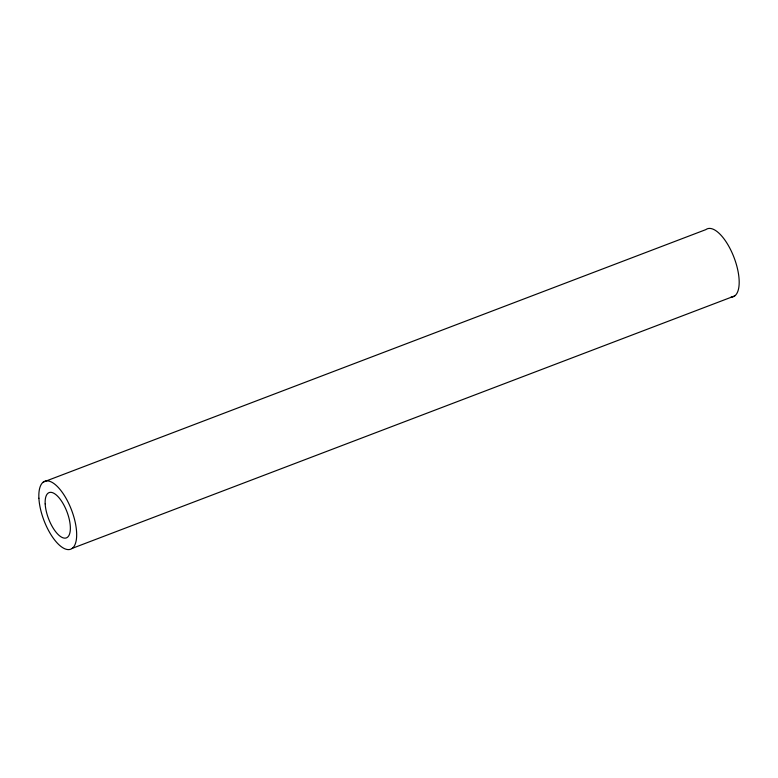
<?xml version="1.0" encoding="UTF-8"?>
<svg xmlns="http://www.w3.org/2000/svg" width="778" height="778" viewBox="0 0 778 778"><rect width="100%" height="100%" fill="white"/><g stroke="black" fill="none" stroke-linecap="round" stroke-linejoin="round"><path stroke-width="1.17" d="M43.296 482.078L705.821 229.627A36.362 14.743 69.1 0 1 734.247 258.063A36.362 14.743 69.1 0 1 731.048 297.147M72.179 548.373L734.704 295.922M38.9 498.231A36.362 14.743 69.1 0 0 68.532 549.608A36.362 14.743 69.1 0 0 65.79 497.852A36.362 14.743 69.1 0 0 38.9 498.231M45.182 503.901A24.235 9.832 69.1 0 0 64.934 538.152A24.235 9.832 69.1 0 0 63.106 503.638A24.235 9.832 69.1 0 0 45.182 503.901"/></g></svg>
